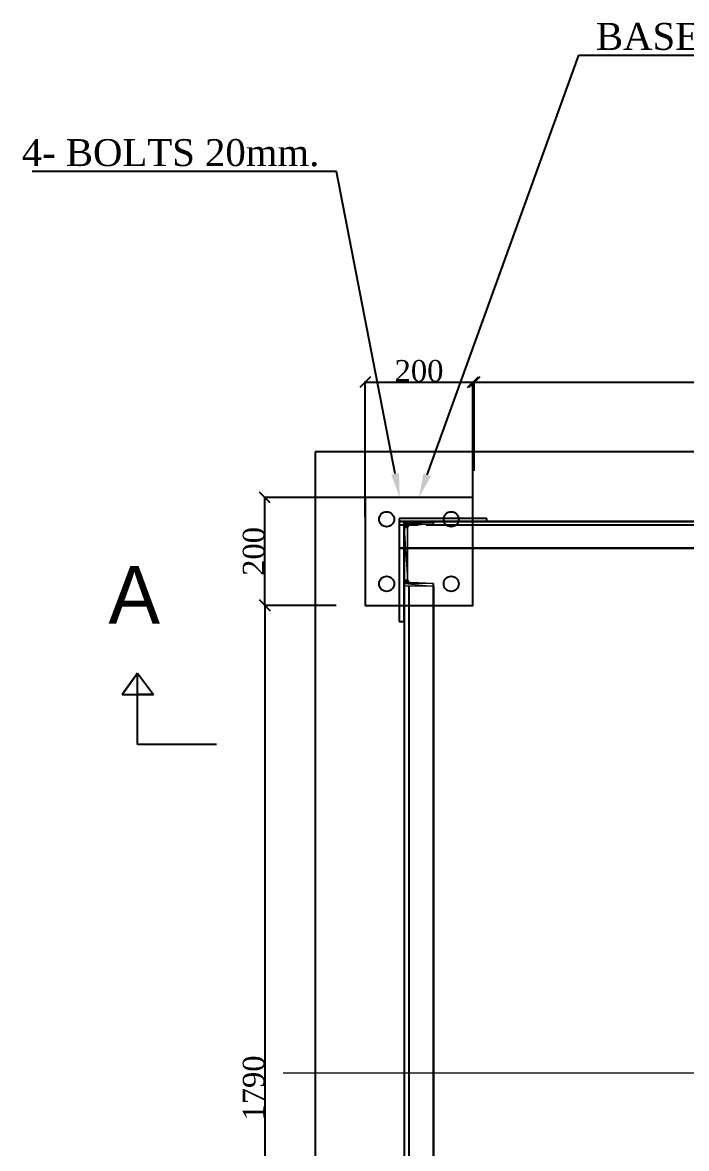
# Model space of a CAD drawing. Header units: millimetres. Extents: x -23396 to 106750, y 116 to 66281.
# Drawn here: x 64048 to 70202, y 44492 to 54932 of the extents above; entities that cross this region are included whole.
import ezdxf
from ezdxf import colors
from ezdxf.entities.mleader import LeaderData, LeaderLine
from ezdxf.math import Vec2, Vec3

# ---------------------------------------------------------------- set-up
doc = ezdxf.new("R2010")
doc.units = ezdxf.units.MM
doc.linetypes.add('CENTER', pattern=[50.8, 31.75, -6.35, 6.35, -6.35])
doc.layers.add('Car', color=3, linetype='Continuous', lineweight=18)
doc.layers.add('CL', color=2, linetype='CENTER', lineweight=0)
doc.styles.add('nassar2', font='cent.shx', dxfattribs={"height": 60})
doc.styles.add('top', font='cent.shx', dxfattribs={"height": 40})
doc.dimstyles.new('top', dxfattribs={"dimtxt": 35, "dimasz": 20, "dimexe": 1.25, "dimexo": 0.625, "dimtad": 1, "dimtxsty": 'top', "dimblk": 'OBLIQUE', "dimcen": 2.5, "dimadec": 0, "dimazin": 0, "dimtfac": 1, "dimtmove": 0, "dimatfit": 3, "dimldrblk": 'OBLIQUE', "dimfxl": 1, "dimarcsym": 0})

# ---------------------------------------------------------------- blocks, each defined once
blk = doc.blocks.new('_Oblique')
at = {"color": 0, "linetype": 'ByBlock', "lineweight": -2}
blk.add_line((-0.5, -0.5), (0.5, 0.5), dxfattribs=at)
blk = doc.blocks.new('*D182')
at = {"color": 0, "linetype": 'Continuous', "lineweight": -2, "transparency": 16777216}
for p, q in [((1093.5, -3074.6), (907.1, -3074.6)), ((908.4, -3274.6), (908.4, -3074.6)), ((1040.7, -3274.6), (907.1, -3274.6))]:
    blk.add_line(p, q, dxfattribs=at)
at = {"layer": 'Defpoints', "color": 0, "linetype": 'Continuous', "transparency": 16777216}
for p in [(908.4, -3074.6), (1094.1, -3074.6), (1041.4, -3274.6)]:
    blk.add_point(p, dxfattribs=at)
at = {"color": 0, "linetype": 'Continuous', "lineweight": -2, "transparency": 16777216, "xscale": 20, "yscale": 20, "zscale": 20}
for p, rotation in [((908.4, -3074.6), 90), ((908.4, -3274.6), 270)]:
    blk.add_blockref('_Oblique', p, dxfattribs=dict(at, rotation=rotation))
at = {"color": 0, "linetype": 'Continuous', "transparency": 16777216, "insert": (887.7, -3174.6), "char_height": 40, "attachment_point": 5, "rotation": 90, "style": 'top'}
blk.add_mtext('200', dxfattribs=at)
blk = doc.blocks.new('*D183')
at = {"color": 0, "linetype": 'Continuous', "lineweight": -2, "transparency": 16777216}
for p, q in [((1040.7, -3274.6), (907.1, -3274.6)), ((908.4, -3274.6), (908.4, -5064.6)), ((1040.7, -5064.6), (907.1, -5064.6))]:
    blk.add_line(p, q, dxfattribs=at)
at = {"layer": 'Defpoints', "color": 0, "linetype": 'Continuous', "transparency": 16777216}
for p in [(1041.4, -3274.6), (908.4, -5064.6), (1041.4, -5064.6)]:
    blk.add_point(p, dxfattribs=at)
at = {"color": 0, "linetype": 'Continuous', "lineweight": -2, "transparency": 16777216, "xscale": 20, "yscale": 20, "zscale": 20}
for p, rotation in [((908.4, -3274.6), 90), ((908.4, -5064.6), 270)]:
    blk.add_blockref('_Oblique', p, dxfattribs=dict(at, rotation=rotation))
at = {"color": 0, "linetype": 'Continuous', "transparency": 16777216, "insert": (887.7, -4169.6), "char_height": 40, "attachment_point": 5, "rotation": 90, "style": 'top'}
blk.add_mtext('1790', dxfattribs=at)
blk = doc.blocks.new('*D185')
at = {"color": 0, "linetype": 'Continuous', "lineweight": -2, "transparency": 16777216}
for p, q in [((1094.1, -3110.5), (1094.1, -2859.4)), ((1294.1, -3110.5), (1294.1, -2859.4)), ((1094.1, -2860.6), (1294.1, -2860.6))]:
    blk.add_line(p, q, dxfattribs=at)
at = {"layer": 'Defpoints', "color": 0, "linetype": 'Continuous', "transparency": 16777216}
for p in [(1294.1, -2860.6), (1094.1, -3111.1), (1294.1, -3111.1)]:
    blk.add_point(p, dxfattribs=at)
at = {"color": 0, "linetype": 'Continuous', "lineweight": -2, "transparency": 16777216, "xscale": 20, "yscale": 20, "zscale": 20, "rotation": 180}
blk.add_blockref('_Oblique', (1094.1, -2860.6), dxfattribs=at)
at = {"color": 0, "linetype": 'Continuous', "lineweight": -2, "transparency": 16777216, "xscale": 20, "yscale": 20, "zscale": 20}
blk.add_blockref('_Oblique', (1294.1, -2860.6), dxfattribs=at)
at = {"color": 0, "linetype": 'Continuous', "transparency": 16777216, "insert": (1194.1, -2840), "char_height": 40, "attachment_point": 5, "style": 'top'}
blk.add_mtext('200', dxfattribs=at)
blk = doc.blocks.new('*D186')
at = {"color": 0, "linetype": 'Continuous', "lineweight": -2, "transparency": 16777216}
for p, q in [((1296.6, -3025.3), (1296.6, -2859.4)), ((2646.6, -3123.9), (2646.6, -2859.4)), ((1296.6, -2860.6), (2646.6, -2860.6))]:
    blk.add_line(p, q, dxfattribs=at)
at = {"layer": 'Defpoints', "color": 0, "linetype": 'Continuous', "transparency": 16777216}
for p in [(2646.6, -2860.6), (1296.6, -3025.9), (2646.6, -3124.6)]:
    blk.add_point(p, dxfattribs=at)
at = {"color": 0, "linetype": 'Continuous', "lineweight": -2, "transparency": 16777216, "xscale": 20, "yscale": 20, "zscale": 20, "rotation": 180}
blk.add_blockref('_Oblique', (1296.6, -2860.6), dxfattribs=at)
at = {"color": 0, "linetype": 'Continuous', "lineweight": -2, "transparency": 16777216, "xscale": 20, "yscale": 20, "zscale": 20}
blk.add_blockref('_Oblique', (2646.6, -2860.6), dxfattribs=at)
at = {"color": 0, "linetype": 'Continuous', "transparency": 16777216, "insert": (1971.6, -2840), "char_height": 40, "attachment_point": 5, "style": 'top'}
blk.add_mtext('1350', dxfattribs=at)
blk = doc.blocks.new('upn st')
at = {"color": 0}
for p, q in [((2924.707, -2989.713), (1001.539, -2989.713)), ((1001.539, -2989.713), (1001.539, -5306.104)), ((1319.897, -3113.323), (1157.327, -3113.323)), ((1157.327, -3113.323), (1157.327, -3119.253)), ((1166.647, -3119.253), (1157.327, -3119.253)), ((1157.327, -3119.253), (1157.327, -3304.683)), ((1157.327, -3119.253), (2775.687, -3119.253)), ((1157.327, -3119.253), (1319.897, -3119.253)), ((1157.327, -3125.603), (1192.467, -3125.603)), ((2785.007, -3119.253), (1166.647, -3119.253)), ((1166.647, -3304.683), (1166.647, -3119.253)), ((1166.647, -3126.033), (1166.647, -5212.551)), ((1207.287, -3125.603), (2726.207, -3125.603)), ((1319.897, -3119.253), (1319.897, -3113.323)), ((2721.077, -3168.363), (1157.327, -3168.363)), ((1157.327, -3168.363), (2767.227, -3168.363)), ((1221.257, -3168.363), (2721.077, -3168.363)), ((2721.077, -3168.363), (1221.257, -3168.363)), ((1221.257, -5102.487), (1221.257, -3233.993)), ((1175.117, -3239.063), (1175.117, -3281.823)), ((1221.257, -3239.063), (1221.257, -5102.487)), ((1175.117, -3281.823), (1175.117, -5102.487)), ((1157.327, -3304.683), (1166.647, -3304.683)), ((672.464, -3400.559), (643.678, -3439.929)), ((672.464, -3400.559), (643.678, -3439.929)), ((643.678, -3439.929), (672.464, -3400.559)), ((672.464, -3439.929), (672.464, -3400.559)), ((672.464, -3400.559), (701.664, -3439.929)), ((672.464, -3439.929), (672.464, -3400.559)), ((672.464, -3439.929), (672.464, -3400.559)), ((672.464, -3400.559), (701.664, -3439.929)), ((672.464, -3439.929), (672.464, -3400.559)), ((672.464, -3532.639), (672.464, -3400.559)), ((672.464, -3400.559), (701.664, -3439.929)), ((643.678, -3439.929), (672.464, -3439.929)), ((643.678, -3439.929), (701.664, -3439.929)), ((701.664, -3439.929), (672.464, -3439.929)), ((701.664, -3439.929), (672.464, -3439.929)), ((818.934, -3532.639), (672.464, -3532.639))]:
    blk.add_line(p, q, dxfattribs=at)
at = {"linetype": 'Continuous'}
blk.add_lwpolyline([(1094.088, -3274.626), (1293.816, -3274.626), (1293.816, -3074.903), (1094.088, -3074.903)], close=True, dxfattribs=at)
for centre in [(1134.088, -3114.903), (1253.816, -3114.903), (1134.088, -3234.626), (1253.816, -3234.626)]:
    blk.add_circle(centre, 14, dxfattribs=at)
at = {"layer": 'Car', "color": 3}
for p, q in [((1166.647, -3119.253), (1221.257, -3119.253)), ((1166.647, -3239.063), (1166.647, -3119.253)), ((1166.647, -3239.063), (1166.647, -3119.253)), ((1166.647, -3119.253), (1166.647, -3239.063)), ((1166.647, -3239.063), (1166.647, -3119.253)), ((1166.647, -3120.953), (1167.067, -3120.533)), ((1221.257, -3120.953), (1166.647, -3120.953)), ((1221.257, -3120.953), (1166.647, -3120.953)), ((1221.257, -3120.953), (1166.647, -3120.953)), ((1166.647, -3120.953), (1221.257, -3123.913)), ((1166.647, -3120.953), (1221.257, -3123.913)), ((1221.257, -3120.953), (1166.647, -3120.953)), ((1166.647, -3120.953), (1221.257, -3123.913)), ((1166.647, -3120.953), (1221.257, -3123.913)), ((1166.647, -3123.913), (1166.647, -3120.953)), ((1221.257, -3123.913), (1166.647, -3123.913)), ((1221.257, -3123.913), (1166.647, -3123.913)), ((1221.257, -3123.913), (1166.647, -3123.913)), ((1166.647, -3123.913), (1178.077, -3125.603)), ((1166.647, -3123.913), (1178.077, -3125.603)), ((1221.257, -3123.913), (1166.647, -3123.913)), ((1166.647, -3123.913), (1178.077, -3125.603)), ((1166.647, -3123.913), (1178.077, -3125.603)), ((1166.647, -3125.603), (1166.647, -3123.913)), ((1178.077, -3125.603), (1166.647, -3125.603)), ((1178.077, -3125.603), (1166.647, -3125.603)), ((1178.077, -3125.603), (1166.647, -3125.603)), ((1166.647, -3125.603), (1177.227, -3126.033)), ((1166.647, -3125.603), (1177.227, -3126.033)), ((1178.077, -3125.603), (1166.647, -3125.603)), ((1166.647, -3125.603), (1177.227, -3126.033)), ((1166.647, -3125.603), (1177.227, -3126.033)), ((1166.647, -3126.033), (1166.647, -3125.603)), ((1177.227, -3126.033), (1166.647, -3126.033)), ((1177.227, -3126.033), (1166.647, -3126.033)), ((1176.387, -3126.033), (1166.647, -3126.033)), ((1166.647, -3126.033), (1176.387, -3126.033)), ((1176.387, -3126.033), (1166.647, -3126.033)), ((1166.647, -3126.033), (1177.227, -3126.033)), ((1176.387, -3126.033), (1166.647, -3126.033)), ((1166.647, -3126.033), (1176.387, -3126.033)), ((1176.387, -3126.033), (1166.647, -3126.033)), ((1166.647, -3126.033), (1177.227, -3126.033)), ((1176.387, -3126.033), (1166.647, -3126.033)), ((1166.647, -3126.033), (1175.537, -3126.463)), ((1166.647, -3126.033), (1175.537, -3126.463)), ((1176.387, -3126.033), (1166.647, -3126.033)), ((1166.647, -3126.033), (1175.537, -3126.463)), ((1166.647, -3126.033), (1175.537, -3126.463)), ((1166.647, -3126.463), (1166.647, -3126.033)), ((1175.537, -3126.463), (1166.647, -3126.463)), ((1175.537, -3126.463), (1166.647, -3126.463)), ((1175.537, -3126.463), (1166.647, -3126.463)), ((1166.647, -3126.463), (1174.687, -3126.873)), ((1166.647, -3126.463), (1174.687, -3126.873)), ((1175.537, -3126.463), (1166.647, -3126.463)), ((1166.647, -3126.463), (1174.687, -3126.873)), ((1166.647, -3126.463), (1174.687, -3126.873)), ((1166.647, -3126.873), (1166.647, -3126.463)), ((1174.687, -3126.873), (1166.647, -3126.873)), ((1174.687, -3126.873), (1166.647, -3126.873)), ((1174.687, -3126.873), (1166.647, -3126.873)), ((1166.647, -3126.873), (1174.267, -3127.303)), ((1166.647, -3126.873), (1174.267, -3127.303)), ((1174.687, -3126.873), (1166.647, -3126.873)), ((1166.647, -3126.873), (1174.267, -3127.303)), ((1166.647, -3126.873), (1174.267, -3127.303)), ((1166.647, -3127.303), (1166.647, -3126.873)), ((1174.267, -3127.303), (1166.647, -3127.303)), ((1174.267, -3127.303), (1166.647, -3127.303)), ((1174.267, -3127.303), (1166.647, -3127.303)), ((1166.647, -3127.303), (1173.837, -3128.153)), ((1166.647, -3127.303), (1173.837, -3128.153)), ((1174.267, -3127.303), (1166.647, -3127.303)), ((1166.647, -3127.303), (1173.837, -3128.153)), ((1166.647, -3127.303), (1173.837, -3128.153)), ((1166.647, -3128.153), (1166.647, -3127.303)), ((1173.837, -3128.153), (1166.647, -3128.153)), ((1173.837, -3128.153), (1166.647, -3128.153)), ((1173.837, -3128.153), (1166.647, -3128.153)), ((1166.647, -3128.153), (1173.427, -3128.993)), ((1166.647, -3128.153), (1173.427, -3128.993)), ((1173.837, -3128.153), (1166.647, -3128.153)), ((1166.647, -3128.153), (1173.427, -3128.993)), ((1166.647, -3128.153), (1173.427, -3128.993)), ((1166.647, -3128.993), (1166.647, -3128.153)), ((1173.427, -3128.993), (1166.647, -3128.993)), ((1173.427, -3128.993), (1166.647, -3128.993)), ((1173.427, -3128.993), (1166.647, -3128.993)), ((1166.647, -3128.993), (1172.997, -3129.833)), ((1166.647, -3128.993), (1172.997, -3129.833)), ((1173.427, -3128.993), (1166.647, -3128.993)), ((1166.647, -3128.993), (1172.997, -3129.833)), ((1166.647, -3128.993), (1172.997, -3129.833)), ((1166.647, -3129.833), (1166.647, -3128.993)), ((1172.997, -3129.833), (1166.647, -3129.833)), ((1172.997, -3129.833), (1166.647, -3129.833)), ((1172.997, -3129.833), (1166.647, -3129.833)), ((1166.647, -3129.833), (1172.997, -3130.693)), ((1166.647, -3129.833), (1172.997, -3130.693)), ((1172.997, -3129.833), (1166.647, -3129.833)), ((1166.647, -3129.833), (1172.997, -3130.693)), ((1166.647, -3129.833), (1172.997, -3130.693)), ((1166.647, -3130.693), (1166.647, -3129.833)), ((1172.997, -3130.693), (1166.647, -3130.693)), ((1172.997, -3130.693), (1166.647, -3130.693)), ((1172.997, -3130.693), (1166.647, -3130.693)), ((1166.647, -3130.693), (1172.997, -3227.633)), ((1166.647, -3130.693), (1172.997, -3227.633)), ((1172.997, -3130.693), (1166.647, -3130.693)), ((1166.647, -3130.693), (1172.997, -3227.633)), ((1166.647, -3130.693), (1172.997, -3227.633)), ((1166.647, -3227.633), (1166.647, -3130.693)), ((1167.067, -3120.103), (1167.497, -3119.683)), ((1167.067, -3120.103), (1167.497, -3119.683)), ((1221.257, -3120.103), (1167.067, -3120.103)), ((1221.257, -3120.103), (1167.067, -3120.103)), ((1167.067, -3120.103), (1221.257, -3120.103)), ((1167.067, -3120.103), (1221.257, -3120.103)), ((1221.257, -3120.103), (1167.067, -3120.103)), ((1221.257, -3120.103), (1167.067, -3120.103)), ((1167.067, -3120.103), (1221.257, -3120.103)), ((1167.067, -3120.103), (1221.257, -3120.103)), ((1221.257, -3120.103), (1167.067, -3120.103)), ((1221.257, -3120.103), (1167.067, -3120.103)), ((1167.067, -3120.103), (1221.257, -3120.533)), ((1167.067, -3120.103), (1221.257, -3120.533)), ((1221.257, -3120.103), (1167.067, -3120.103)), ((1167.067, -3120.103), (1221.257, -3120.533)), ((1167.067, -3120.103), (1221.257, -3120.533)), ((1167.067, -3120.533), (1167.067, -3120.103)), ((1221.257, -3120.533), (1167.067, -3120.533)), ((1221.257, -3120.533), (1167.067, -3120.533)), ((1221.257, -3120.533), (1167.067, -3120.533)), ((1167.067, -3120.533), (1221.257, -3120.953)), ((1167.067, -3120.533), (1221.257, -3120.953)), ((1221.257, -3120.533), (1167.067, -3120.533)), ((1167.067, -3120.533), (1221.257, -3120.953)), ((1167.067, -3120.533), (1221.257, -3120.953)), ((1167.497, -3119.683), (1167.907, -3119.253)), ((1167.497, -3119.683), (1167.907, -3119.253)), ((1221.257, -3119.683), (1167.497, -3119.683)), ((1221.257, -3119.683), (1167.497, -3119.683)), ((1167.497, -3119.683), (1221.257, -3119.683)), ((1167.497, -3119.683), (1221.257, -3119.683)), ((1221.257, -3119.683), (1167.497, -3119.683)), ((1221.257, -3119.683), (1167.497, -3119.683)), ((1167.497, -3119.683), (1221.257, -3119.683)), ((1167.497, -3119.683), (1221.257, -3119.683)), ((1221.257, -3119.683), (1167.497, -3119.683)), ((1221.257, -3119.683), (1167.497, -3119.683)), ((1167.497, -3119.683), (1221.257, -3120.103)), ((1167.497, -3119.683), (1221.257, -3120.103)), ((1221.257, -3119.683), (1167.497, -3119.683)), ((1167.497, -3119.683), (1221.257, -3120.103)), ((1167.497, -3119.683), (1221.257, -3120.103)), ((1221.257, -3119.253), (1167.907, -3119.253)), ((1167.907, -3119.253), (1168.337, -3119.253)), ((1221.257, -3119.253), (1167.907, -3119.253)), ((1167.907, -3119.253), (1221.257, -3119.253)), ((1167.907, -3119.253), (1221.257, -3119.253)), ((1221.257, -3119.253), (1167.907, -3119.253)), ((1167.907, -3119.253), (1168.337, -3119.253)), ((1221.257, -3119.253), (1167.907, -3119.253)), ((1167.907, -3119.253), (1221.257, -3119.253)), ((1167.907, -3119.253), (1221.257, -3119.253)), ((1221.257, -3119.253), (1167.907, -3119.253)), ((1221.257, -3119.253), (1167.907, -3119.253)), ((1167.907, -3119.253), (1221.257, -3119.683)), ((1167.907, -3119.253), (1221.257, -3119.683)), ((1221.257, -3119.253), (1167.907, -3119.253)), ((1167.907, -3119.253), (1221.257, -3119.683)), ((1167.907, -3119.253), (1221.257, -3119.683)), ((1221.257, -3119.253), (1168.337, -3119.253)), ((1168.337, -3119.253), (1221.257, -3119.253)), ((1168.337, -3119.253), (1221.257, -3119.253)), ((1221.257, -3119.253), (1168.337, -3119.253)), ((1168.337, -3119.253), (1221.257, -3119.253)), ((1168.337, -3119.253), (1221.257, -3119.253)), ((1172.997, -3129.833), (1173.427, -3128.993)), ((1172.997, -3129.833), (1173.427, -3128.993)), ((1172.997, -3130.693), (1172.997, -3129.833)), ((1172.997, -3130.693), (1172.997, -3129.833)), ((1172.997, -3227.633), (1172.997, -3130.693)), ((1172.997, -3227.633), (1172.997, -3130.693)), ((1172.997, -3130.693), (1172.997, -3227.633)), ((1173.427, -3128.993), (1173.837, -3128.153)), ((1173.427, -3128.993), (1173.837, -3128.153)), ((1173.837, -3128.153), (1174.267, -3127.303)), ((1173.837, -3128.153), (1174.267, -3127.303)), ((1174.267, -3127.303), (1174.687, -3126.873)), ((1174.267, -3127.303), (1174.687, -3126.873)), ((1174.687, -3126.873), (1175.537, -3126.463)), ((1174.687, -3126.873), (1175.537, -3126.463)), ((1175.537, -3126.463), (1176.387, -3126.033)), ((1175.537, -3126.463), (1176.387, -3126.033)), ((1176.387, -3126.033), (1176.387, -3126.033)), ((1176.387, -3126.033), (1176.387, -3126.033)), ((1177.227, -3126.033), (1176.387, -3126.033)), ((1177.227, -3126.033), (1178.077, -3125.603)), ((1177.227, -3126.033), (1178.077, -3125.603)), ((1178.077, -3125.603), (1221.257, -3123.913)), ((1178.077, -3125.603), (1221.257, -3123.913)), ((1221.257, -3123.913), (1178.077, -3125.603)), ((1221.257, -3119.253), (1221.257, -3119.253)), ((1221.257, -3119.253), (1221.257, -3119.253)), ((1221.257, -3119.683), (1221.257, -3119.253)), ((1221.257, -3119.683), (1221.257, -3119.253)), ((1221.257, -3119.253), (1221.257, -3123.913)), ((1221.257, -3119.683), (1221.257, -3119.683)), ((1221.257, -3119.683), (1221.257, -3119.683)), ((1221.257, -3120.103), (1221.257, -3119.683)), ((1221.257, -3120.103), (1221.257, -3119.683)), ((1221.257, -3120.103), (1221.257, -3120.103)), ((1221.257, -3120.103), (1221.257, -3120.103)), ((1221.257, -3120.533), (1221.257, -3120.103)), ((1221.257, -3120.533), (1221.257, -3120.103)), ((1221.257, -3120.953), (1221.257, -3120.533)), ((1221.257, -3120.953), (1221.257, -3120.533)), ((1221.257, -3123.913), (1221.257, -3120.953)), ((1221.257, -3123.913), (1221.257, -3120.953)), ((1172.997, -3227.633), (1166.647, -3227.633)), ((1172.997, -3227.633), (1166.647, -3227.633)), ((1172.997, -3227.633), (1166.647, -3227.633)), ((1166.647, -3227.633), (1172.997, -3228.473)), ((1166.647, -3227.633), (1172.997, -3228.473)), ((1172.997, -3227.633), (1166.647, -3227.633)), ((1166.647, -3227.633), (1172.997, -3228.473)), ((1166.647, -3227.633), (1172.997, -3228.473)), ((1166.647, -3228.473), (1166.647, -3227.633)), ((1172.997, -3228.473), (1166.647, -3228.473)), ((1172.997, -3228.473), (1166.647, -3228.473)), ((1172.997, -3228.473), (1166.647, -3228.473)), ((1166.647, -3228.473), (1173.427, -3229.333)), ((1166.647, -3228.473), (1173.427, -3229.333)), ((1172.997, -3228.473), (1166.647, -3228.473)), ((1166.647, -3228.473), (1173.427, -3229.333)), ((1166.647, -3228.473), (1173.427, -3229.333)), ((1166.647, -3229.333), (1166.647, -3228.473)), ((1173.427, -3229.333), (1166.647, -3229.333)), ((1173.427, -3229.333), (1166.647, -3229.333)), ((1173.427, -3229.333), (1166.647, -3229.333)), ((1166.647, -3229.333), (1173.837, -3229.743)), ((1166.647, -3229.333), (1173.837, -3229.743)), ((1173.427, -3229.333), (1166.647, -3229.333)), ((1166.647, -3229.333), (1173.837, -3229.743)), ((1166.647, -3229.333), (1173.837, -3229.743)), ((1166.647, -3229.743), (1166.647, -3229.333)), ((1173.837, -3229.743), (1166.647, -3229.743)), ((1173.837, -3229.743), (1166.647, -3229.743)), ((1173.837, -3229.743), (1166.647, -3229.743)), ((1166.647, -3229.743), (1174.267, -3230.603)), ((1166.647, -3229.743), (1174.267, -3230.603)), ((1173.837, -3229.743), (1166.647, -3229.743)), ((1166.647, -3229.743), (1174.267, -3230.603)), ((1166.647, -3229.743), (1174.267, -3230.603)), ((1166.647, -3230.603), (1166.647, -3229.743)), ((1174.267, -3230.603), (1166.647, -3230.603)), ((1174.267, -3230.603), (1166.647, -3230.603)), ((1174.267, -3230.603), (1166.647, -3230.603)), ((1166.647, -3230.603), (1174.687, -3231.443)), ((1166.647, -3230.603), (1174.687, -3231.443)), ((1174.267, -3230.603), (1166.647, -3230.603)), ((1166.647, -3230.603), (1174.687, -3231.443)), ((1166.647, -3230.603), (1174.687, -3231.443)), ((1166.647, -3231.443), (1166.647, -3230.603)), ((1174.687, -3231.443), (1166.647, -3231.443)), ((1174.687, -3231.443), (1166.647, -3231.443)), ((1174.687, -3231.443), (1166.647, -3231.443)), ((1166.647, -3231.443), (1175.537, -3231.863)), ((1166.647, -3231.443), (1175.537, -3231.863)), ((1174.687, -3231.443), (1166.647, -3231.443)), ((1166.647, -3231.443), (1175.537, -3231.863)), ((1166.647, -3231.443), (1175.537, -3231.863)), ((1166.647, -3231.863), (1166.647, -3231.443)), ((1175.537, -3231.863), (1166.647, -3231.863)), ((1175.537, -3231.863), (1166.647, -3231.863)), ((1175.537, -3231.863), (1166.647, -3231.863)), ((1166.647, -3231.863), (1176.387, -3232.293)), ((1166.647, -3231.863), (1176.387, -3232.293)), ((1175.537, -3231.863), (1166.647, -3231.863)), ((1166.647, -3231.863), (1176.387, -3232.293)), ((1166.647, -3231.863), (1176.387, -3232.293)), ((1166.647, -3232.293), (1166.647, -3231.863)), ((1176.387, -3232.293), (1166.647, -3232.293)), ((1176.387, -3232.293), (1166.647, -3232.293)), ((1177.227, -3232.293), (1166.647, -3232.293)), ((1166.647, -3232.293), (1177.227, -3232.293)), ((1177.227, -3232.293), (1166.647, -3232.293)), ((1166.647, -3232.293), (1176.387, -3232.293)), ((1177.227, -3232.293), (1166.647, -3232.293)), ((1166.647, -3232.293), (1177.227, -3232.293)), ((1177.227, -3232.293), (1166.647, -3232.293)), ((1166.647, -3232.293), (1176.387, -3232.293)), ((1178.077, -3232.293), (1166.647, -3232.293)), ((1166.647, -3232.293), (1178.077, -3232.293)), ((1178.077, -3232.293), (1166.647, -3232.293)), ((1166.647, -3232.293), (1177.227, -3232.293)), ((1178.077, -3232.293), (1166.647, -3232.293)), ((1166.647, -3232.293), (1178.077, -3232.293)), ((1178.077, -3232.293), (1166.647, -3232.293)), ((1166.647, -3232.293), (1177.227, -3232.293)), ((1178.077, -3232.293), (1166.647, -3232.293)), ((1166.647, -3232.293), (1221.257, -3233.993)), ((1166.647, -3232.293), (1221.257, -3233.993)), ((1178.077, -3232.293), (1166.647, -3232.293)), ((1166.647, -3232.293), (1221.257, -3233.993)), ((1166.647, -3232.293), (1221.257, -3233.993)), ((1166.647, -3233.993), (1166.647, -3232.293)), ((1221.257, -3233.993), (1166.647, -3233.993)), ((1221.257, -3233.993), (1166.647, -3233.993)), ((1221.257, -3233.993), (1166.647, -3233.993)), ((1166.647, -3233.993), (1221.257, -3239.063)), ((1166.647, -3233.993), (1221.257, -3239.063)), ((1221.257, -3233.993), (1166.647, -3233.993)), ((1166.647, -3233.993), (1221.257, -3239.063)), ((1166.647, -3233.993), (1221.257, -3239.063)), ((1166.647, -3239.063), (1166.647, -3233.993)), ((1172.997, -3228.473), (1172.997, -3227.633)), ((1172.997, -3228.473), (1172.997, -3227.633)), ((1173.427, -3229.333), (1172.997, -3228.473)), ((1173.427, -3229.333), (1172.997, -3228.473)), ((1173.837, -3229.743), (1173.427, -3229.333)), ((1173.837, -3229.743), (1173.427, -3229.333)), ((1174.267, -3230.603), (1173.837, -3229.743)), ((1174.267, -3230.603), (1173.837, -3229.743)), ((1174.687, -3231.443), (1174.267, -3230.603)), ((1174.687, -3231.443), (1174.267, -3230.603)), ((1175.537, -3231.863), (1174.687, -3231.443)), ((1175.537, -3231.863), (1174.687, -3231.443)), ((1176.387, -3232.293), (1175.537, -3231.863)), ((1176.387, -3232.293), (1175.537, -3231.863)), ((1176.387, -3232.293), (1177.227, -3232.293)), ((1177.227, -3232.293), (1177.227, -3232.293)), ((1177.227, -3232.293), (1177.227, -3232.293)), ((1177.227, -3232.293), (1178.077, -3232.293)), ((1178.077, -3232.293), (1178.077, -3232.293)), ((1178.077, -3232.293), (1178.077, -3232.293)), ((1221.257, -3233.993), (1178.077, -3232.293)), ((1221.257, -3233.993), (1178.077, -3232.293)), ((1178.077, -3232.293), (1221.257, -3233.993)), ((1221.257, -3239.063), (1221.257, -3233.993)), ((1221.257, -3239.063), (1221.257, -3233.993)), ((1221.257, -3233.993), (1221.257, -3239.063)), ((1221.257, -3239.063), (1166.647, -3239.063)), ((1221.257, -3239.063), (1166.647, -3239.063)), ((1221.257, -3239.063), (1166.647, -3239.063))]:
    blk.add_line(p, q, dxfattribs=at)
for points in [[(1168.547, -3119.253), (1167.737, -3119.253), (1167.067, -3119.933), (1167.067, -3120.743)], [(1168.547, -3119.253), (1167.737, -3119.253), (1167.067, -3119.933), (1167.067, -3120.743)], [(1178.287, -3125.603), (1175.597, -3125.603), (1173.427, -3127.783), (1173.427, -3130.483)], [(1173.427, -3227.413), (1173.427, -3230.113), (1175.597, -3232.293), (1178.287, -3232.293)]]:
    blk.add_open_spline(points, degree=3, dxfattribs=at)
at = {"layer": 'CL', "linetype": 'Continuous'}
blk.add_line((942.114, -4141.535), (3009.54, -4141.535), dxfattribs=at)
at = {"linetype": 'Continuous', "insert": (618.346, -3201.396), "char_height": 107.331, "attachment_point": 1}
blk.add_mtext_dynamic_manual_height_columns('A', width=211.84064, gutter_width=536.653, heights=[0], dxfattribs=at)
at = {"linetype": 'Continuous'}
for base, p1, p2, picture, middle in [((1294.088, -2860.64), (1094.088, -3111.131), (1294.088, -3111.131), '*D185', (1194.088, -2840.015)), ((2646.588, -2860.64), (1296.588, -3025.941), (2646.588, -3124.555), '*D186', (1971.588, -2840.015))]:
    dim = blk.add_linear_dim(base=base, p1=p1, p2=p2, dimstyle='top', dxfattribs=at)
    dim.commit()
    dim.dimension.update_dxf_attribs({"geometry": picture, "text_midpoint": middle})
for base, p2, picture, middle in [((908.373, -3074.626), (1094.088, -3074.626), '*D182', (887.748, -3174.626)), ((908.373, -5064.626), (1041.371, -5064.626), '*D183', (887.748, -4169.626))]:
    dim = blk.add_linear_dim(base=base, p1=(1041.371, -3274.626), p2=p2, angle=90, dimstyle='top', dxfattribs=at)
    dim.commit()
    dim.dimension.update_dxf_attribs({"geometry": picture, "text_midpoint": middle})
ml = blk.add_multileader_mtext('Standard', dxfattribs=at)
ml.set_content('BASE PL 200X200X15MM.', color=256, style='nassar2')
ml.set_leader_properties()
ml.build(insert=Vec2(0, 0))
ml.multileader.update_dxf_attribs({"text_left_attachment_type": 6, "text_right_attachment_type": 6, "dogleg_length": 0.36, "arrow_head_size": 45})
ctx = ml.context
ctx.base_point, ctx.char_height, ctx.arrow_head_size, ctx.landing_gap_size, ctx.plane_origin = Vec3(1521.966, -2254.646), 50, 45, 0.09, Vec3(1193.952, -3074.903)
ctx.left_attachment, ctx.right_attachment = 6, 6
notes = []
notes.append((ctx, [(0, (1, 1, 0), (1490.114, -2254.646), (1, 0), 31.852, [(0, [(1193.952, -3074.903)], 0, [])])]))
ctx.mtext.insert, ctx.mtext.flow_direction = Vec3(1522.056, -2194.646), 5
ml = blk.add_multileader_mtext('Standard', dxfattribs=at)
ml.set_content('4- BOLTS 20mm.', color=256, style='nassar2')
ml.set_leader_properties()
ml.build(insert=Vec2(0, 0))
ml.multileader.update_dxf_attribs({"text_left_attachment_type": 6, "text_right_attachment_type": 6, "dogleg_length": 0.36, "arrow_head_size": 45})
ctx = ml.context
ctx.base_point, ctx.char_height, ctx.arrow_head_size, ctx.landing_gap_size, ctx.plane_origin = Vec3(372.217, -2470.051), 50, 45, 0.09, Vec3(1158.36, -3074.903)
ctx.left_attachment, ctx.right_attachment, ctx.text_align_type = 6, 6, 2
notes.append((ctx, [(0, (1, 1, 0), (1041.249, -2470.051), (-1, 0), 31.852, [(0, [(1158.36, -3074.903)], 0, [])])]))
ctx.mtext.insert, ctx.mtext.alignment, ctx.mtext.flow_direction = Vec3(1009.307, -2410.051), 3, 5
for ctx, leaders in notes:
    for number, flags, end, landing, length, lines in leaders:
        leader = LeaderData()
        leader.index, (leader.has_last_leader_line, leader.has_dogleg_vector, leader.attachment_direction) = number, flags
        leader.last_leader_point, leader.dogleg_vector, leader.dogleg_length = Vec3(end), Vec3(landing), length
        for number, points, colour, breaks in lines:
            line = LeaderLine()
            line.index, line.vertices, line.color, line.breaks = number, Vec3.list(points), colors.encode_raw_color(colour), breaks
            leader.lines.append(line)
        ctx.leaders.append(leader)

msp = doc.modelspace()

# ---------------------------------------------------------------- block references
at = {"xscale": 5, "yscale": 5, "zscale": 5}
msp.add_blockref('upn st', (61752.657, 65900.837), dxfattribs=at)

doc.saveas('drawing.dxf')
